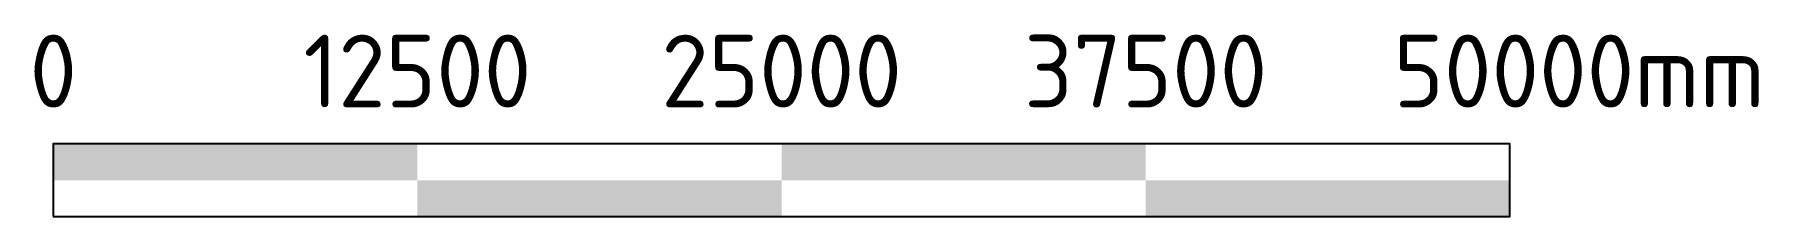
# Model space of a CAD drawing. Extents: x -0.5 to 46.8, y 0 to 5.
import ezdxf
from ezdxf.enums import TextEntityAlignment as Align

# ---------------------------------------------------------------- set-up
doc = ezdxf.new("R2010")
doc.units = 0
doc.styles.add('NLCS-ISO', font='NLCS-ISO.ttf', dxfattribs={"height": 0.0025})

msp = doc.modelspace()

# ---------------------------------------------------------------- hatches: boundary and pattern name
h = msp.add_hatch(color=256)
h.dxf.hatch_style = 1
h.paths.add_polyline_path([(10, 1), (10, 2), (0, 2), (0, 1)])
h = msp.add_hatch(color=256)
h.dxf.hatch_style = 1
h.paths.add_polyline_path([(30, 1), (30, 2), (20, 2), (20, 1)])
h = msp.add_hatch(color=256)
h.dxf.hatch_style = 1
h.paths.add_polyline_path([(10, 1), (10, 0), (20, 0), (20, 1)])
h = msp.add_hatch(color=256)
h.dxf.hatch_style = 1
h.paths.add_polyline_path([(40, 0), (40, 1), (30, 1), (30, 0)])

# ---------------------------------------------------------------- linework, layer by layer
at = {"flags": 128}
msp.add_lwpolyline([(0, 0), (40, 0), (40, 2), (0, 2)], close=True, dxfattribs=at)

# ---------------------------------------------------------------- texts
at = {"style": 'NLCS-ISO'}
for s, p in [('0', (0, 3)), ('12500', (10, 3)), ('25000', (20, 3)), ('37500', (30, 3)), ('50000mm', (41.904, 3))]:
    msp.add_text(s, height=2, dxfattribs=at).set_placement(p, align=Align.CENTER)

doc.saveas('drawing.dxf')
